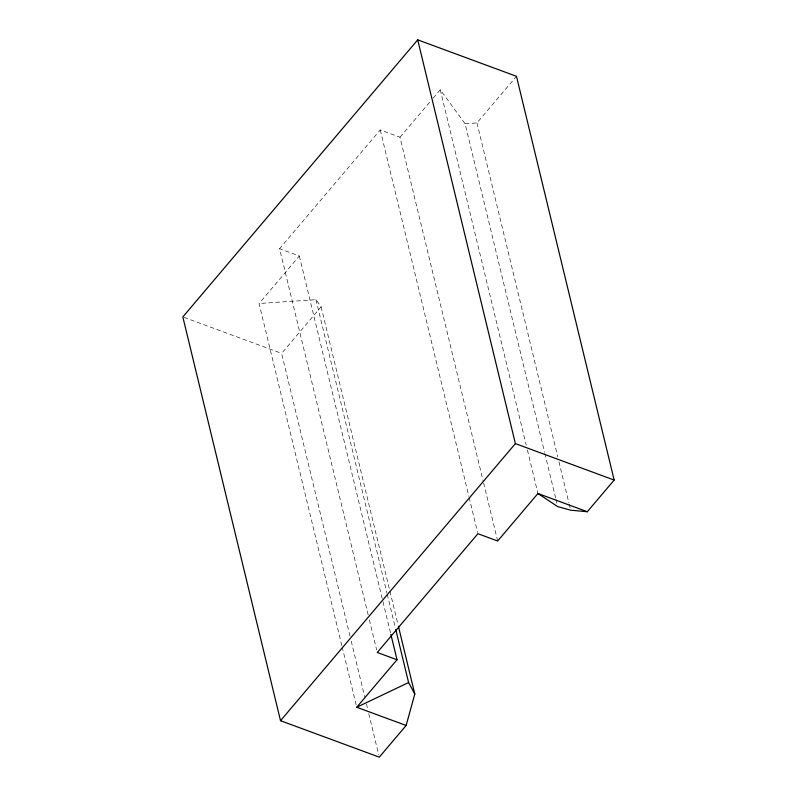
<?xml version="1.0" encoding="UTF-8"?>
<svg xmlns="http://www.w3.org/2000/svg" width="797" height="797" viewBox="0 0 797 797"><rect width="100%" height="100%" fill="white"/><g stroke="black" fill="none" stroke-linecap="round" stroke-linejoin="round"><path stroke-width="0.6" stroke-dasharray="3.98 2.99" d="M368.194 614.985L279.578 248.704L380.239 129.951L399.984 137.243L483.341 481.767M341.833 645.6L259.065 303.498L299.333 255.996L279.578 248.704M399.984 137.243L429.991 101.857M433.15 98.131L440.253 89.742L465.089 123.744L544.56 452.268M350.042 636.265L281.61 353.39L321.111 306.785L315.961 299.672L259.065 303.498M465.089 123.744L476.975 122.907L516.476 76.303M184.007 317.365L281.61 353.39M476.975 122.907L557.78 456.93M558.956 461.772L568.909 502.917M569.197 504.122L570.074 507.759M544.859 453.473L555.668 498.165M555.957 499.37L557.133 504.202M440.253 89.742L526.229 445.144M527.405 449.986L537.935 493.502M483.63 482.982L497.667 541.004M380.239 129.951L468.845 496.242M469.144 497.448L477.622 532.506M321.111 306.785L389.623 589.979M389.922 591.185L398.111 625.067M315.961 299.672L386.973 593.167M387.262 594.373L395.442 628.195M299.333 255.996L382.68 600.52M382.978 601.725L390.58 633.157M369.36 619.827L376.672 650.043M351.218 641.097L364.667 696.708M366.421 703.96L367.596 708.792M368.762 713.634L378.705 754.729M342.122 646.815L356.159 704.837"/><path stroke-width="1.2" d="M406.131 725.479L356.747 707.258L397.016 659.757L377.26 652.464L477.911 533.711L497.667 541.004L537.935 493.502L557.711 506.613L570.662 510.18L587.309 511.734L614.158 480.063L516.476 76.303L417.708 39.85L182.842 316.937L280.524 720.697L379.292 757.15L406.131 725.479L414.799 694.057L398.41 626.283M280.524 720.697L515.39 443.61L417.708 39.85M356.747 707.258L408.592 682.541L395.73 629.401M515.39 443.61L614.158 480.063M537.935 493.502L587.309 511.734M408.592 682.541L414.799 694.057M390.869 634.372L397.016 659.757"/></g></svg>
